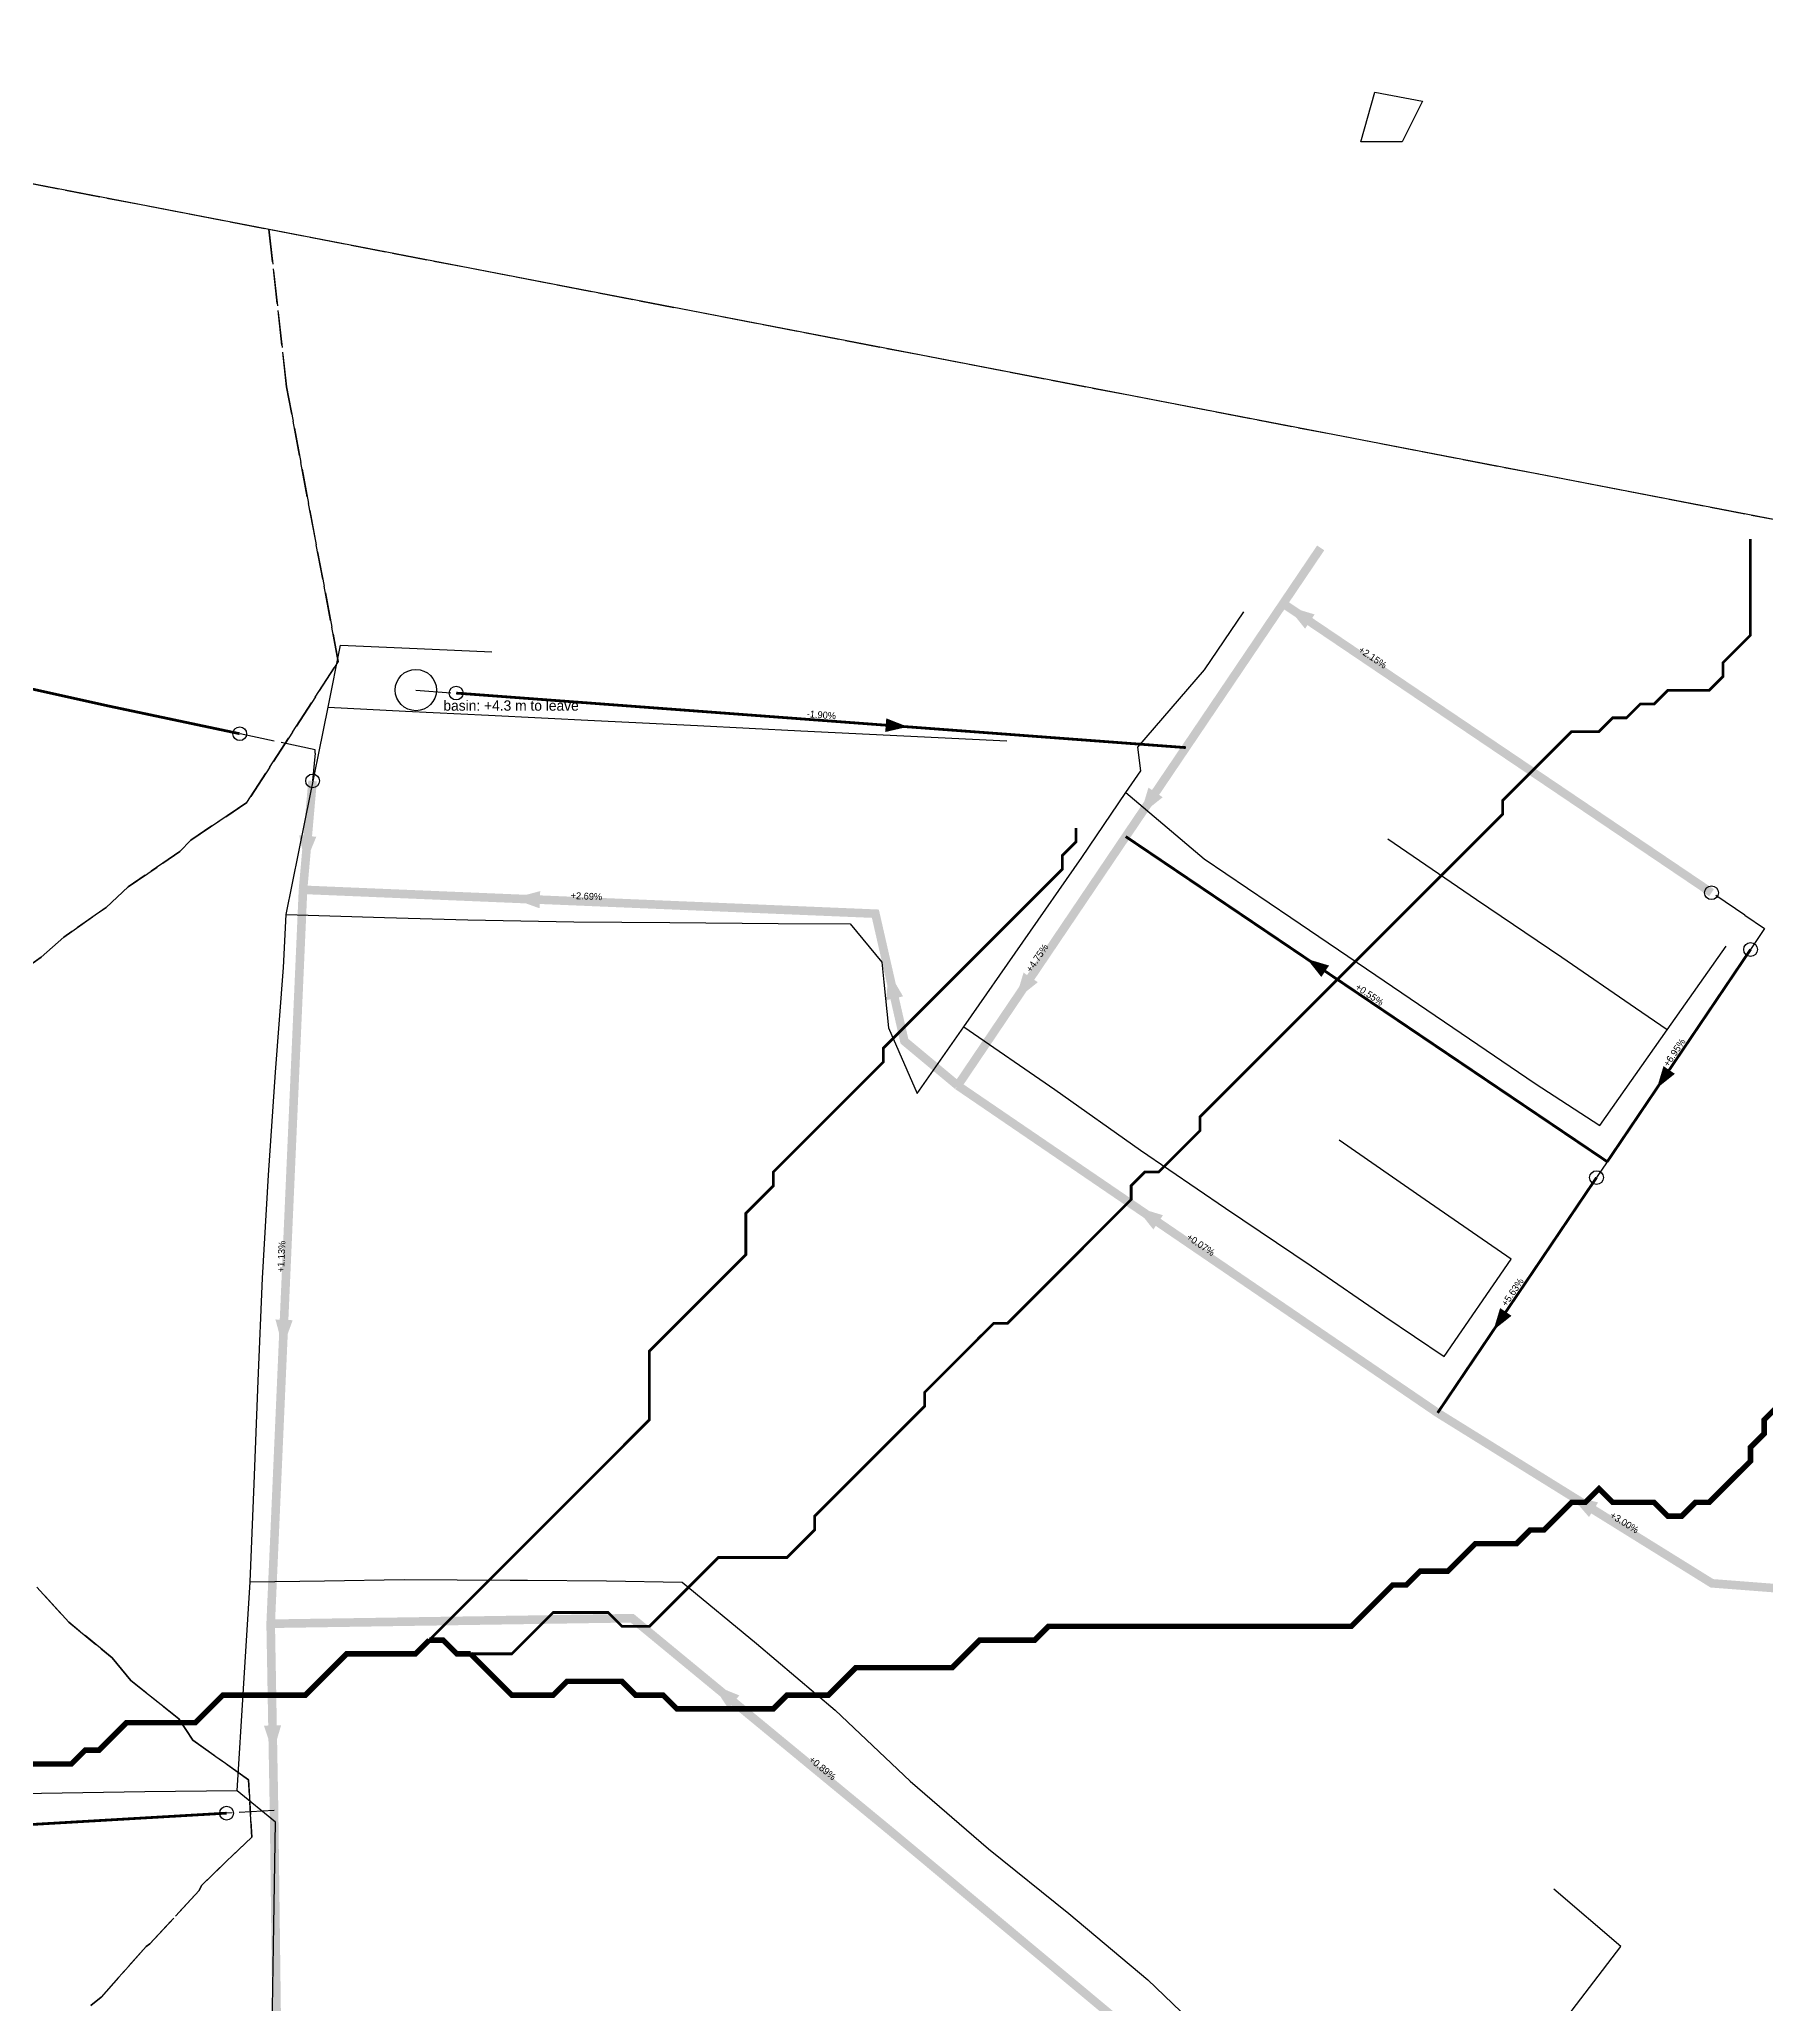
# Model space of a CAD drawing. Header units: metres. Extents: x 442821 to 452274, y 2561971 to 2571293.
# Drawn here: x 450707 to 451209, y 2570167 to 2570739 of the extents above; entities that cross this region are included whole.
import ezdxf
from ezdxf.enums import TextEntityAlignment as Align

# ---------------------------------------------------------------- set-up
doc = ezdxf.new("R2010")
doc.units = ezdxf.units.M
doc.header["$LTSCALE"] = 8
doc.linetypes.add('DASHDOT', pattern=[3.556, 2.54, -0.508, 0, -0.508])
doc.linetypes.add('DASHED', pattern=[1.524, 1.27, -0.254])
for name, color, linetype in [('A_ARROWS', 7, 'Continuous'), ('A_BASINS', 1, 'Continuous'), ('A_BRANCH', 7, 'Continuous'), ('A_BUILT_2006', 252, 'Continuous'), ('A_CATCHMENTS', 7, 'Continuous'), ('A_ENVELOPE', 3, 'Continuous'), ('A_GRADIENT', 8, 'Continuous'), ('A_HEAD_GAP', 8, 'Continuous'), ('A_HEADS', 8, 'Continuous'), ('A_LATERAL', 7, 'Continuous'), ('A_STREAMS', 5, 'Continuous'), ('A_SUBMAIN', 7, 'Continuous'), ('A_WADI', 4, 'Continuous')]:
    doc.layers.add(name, color=color, linetype=linetype)

msp = doc.modelspace()

# ---------------------------------------------------------------- linework, layer by layer
at = {"layer": 'A_ARROWS', "color": 1}
for points in [[(451069.36, 2570574.01), (451077.38, 2570571.61), (451074.59, 2570567.46)], [(450959.08, 2570538.94), (450952.55, 2570537.42), (450952.85, 2570541.41)], [(451026.66, 2570513.23), (451029.06, 2570521.26), (451033.21, 2570518.46)], [(450783.98, 2570499.23), (450782.19, 2570507.42), (450787.17, 2570506.98)], [(450844.16, 2570489.02), (450852.26, 2570491.18), (450852.05, 2570486.19)], [(450953.51, 2570467.83), (450957.73, 2570460.58), (450952.85, 2570459.47)], [(450990.35, 2570459.45), (450992.76, 2570467.48), (450996.9, 2570464.69)], [(451075.14, 2570471.46), (451081.56, 2570469.54), (451079.32, 2570466.22)], [(451176.85, 2570433.88), (451178.78, 2570440.3), (451182.09, 2570438.06)], [(451025.28, 2570399.4), (451033.3, 2570396.96), (451030.48, 2570392.83)], [(451129.36, 2570363.55), (451131.29, 2570369.97), (451134.6, 2570367.73)], [(450777.45, 2570358.56), (450775.3, 2570366.66), (450780.3, 2570366.44)], [(451151.65, 2570315.56), (451159.77, 2570313.46), (451157.13, 2570309.22)], [(450902.38, 2570260.52), (450910.14, 2570257.37), (450906.96, 2570253.51)], [(450774.59, 2570240.66), (450771.94, 2570248.61), (450776.94, 2570248.7)]]:
    msp.add_solid(points, dxfattribs=at)
at = {"layer": 'A_BASINS', "color": 1}
msp.add_circle((450816.11, 2570549.62), 6, dxfattribs=at)
at = {"layer": 'A_BRANCH', "color": 3, "const_width": 0.8}
for points in [[(450764.91, 2570536.93), (450726.76, 2570544.99), (450609.75, 2570571), (450595.84, 2570533.9), (450567.01, 2570533.22), (450556.57, 2570523.55), (450516.96, 2570393.64), (450419.68, 2570426.6)], [(450761.09, 2570223.15), (450642.03, 2570216.23)]]:
    msp.add_lwpolyline(points, dxfattribs=at)
at = {"layer": 'A_BRANCH', "color": 1, "const_width": 0.8}
for points in [[(451204.09, 2570474.21), (451162.43, 2570412.52)], [(451159.32, 2570407.91), (451113.12, 2570339.5)]]:
    msp.add_lwpolyline(points, dxfattribs=at)
at = {"layer": 'A_BUILT_2006', "color": 252}
for points in [[(451045.35, 2570555.54), (451056.76, 2570572.32)], [(450790.59, 2570544.61), (450794.24, 2570562.63)], [(450794.24, 2570562.63), (450816.45, 2570561.67)], [(450816.45, 2570561.67), (450838.2, 2570560.73)], [(451026, 2570533.01), (451045.35, 2570555.54)], [(450783.94, 2570511.75), (450790.59, 2570544.61)], [(450790.59, 2570544.61), (450813.06, 2570543.5)], [(450813.06, 2570543.5), (450837.24, 2570542.3)], [(450837.24, 2570542.3), (450868.05, 2570540.78)], [(450868.05, 2570540.78), (450898.01, 2570539.29)], [(450898.01, 2570539.29), (450927.98, 2570537.81)], [(450927.98, 2570537.81), (450957.94, 2570536.33)], [(450957.94, 2570536.33), (450987.9, 2570534.85)], [(451022.48, 2570519.82), (451026.82, 2570526.13), (451026, 2570533.01)], [(451009.7, 2570500.92), (451022.48, 2570519.82)], [(451022.48, 2570519.82), (451045.22, 2570500.54)], [(450778.46, 2570484.37), (450783.94, 2570511.75)], [(450992.55, 2570476.31), (451009.7, 2570500.92)], [(451124.4, 2570488.68), (451098.67, 2570506.24)], [(451045.22, 2570500.54), (451070.41, 2570483.52)], [(450777.67, 2570468.96), (450778.46, 2570484.37)], [(450778.46, 2570484.37), (450807.03, 2570483.48)], [(451149.25, 2570471.85), (451124.4, 2570488.68)], [(450807.03, 2570483.48), (450831.2, 2570482.84)], [(450831.2, 2570482.84), (450862, 2570482.27)], [(450862, 2570482.27), (450889.98, 2570482.05)], [(450889.98, 2570482.05), (450921.43, 2570481.8)], [(450921.43, 2570481.8), (450942.35, 2570481.65)], [(450942.35, 2570481.65), (450951.52, 2570470.48), (450952.14, 2570464.72)], [(451070.41, 2570483.52), (451095.16, 2570466.73)], [(450975.37, 2570451.72), (450992.55, 2570476.31)], [(451179.85, 2570450.86), (451196.98, 2570475.15)], [(450775.29, 2570438.57), (450777.67, 2570468.96)], [(451095.16, 2570466.73), (451120.01, 2570449.9)], [(451170.69, 2570457.19), (451149.25, 2570471.85)], [(450952.14, 2570464.72), (450953.54, 2570451.48), (450961.86, 2570432.39)], [(451179.85, 2570450.86), (451170.69, 2570457.19)], [(450961.86, 2570432.39), (450975.37, 2570451.72)], [(450975.37, 2570451.72), (451001.85, 2570433.54)], [(451120.01, 2570449.9), (451141.44, 2570435.24)], [(451160.23, 2570423.06), (451179.85, 2570450.86)], [(450773.29, 2570408.63), (450775.29, 2570438.57)], [(451001.85, 2570433.54), (451026.75, 2570415.83)], [(451141.44, 2570435.24), (451160.23, 2570423.06)], [(451026.75, 2570415.83), (451051.5, 2570399.05)], [(451109.49, 2570401.44), (451084.5, 2570418.8)], [(450771.49, 2570378.7), (450773.29, 2570408.63)], [(451051.5, 2570399.05), (451076.35, 2570382.22)], [(451134.52, 2570384.18), (451109.49, 2570401.44)], [(451076.35, 2570382.22), (451097.78, 2570367.56)], [(451115.04, 2570355.89), (451134.52, 2570384.18)], [(450770.28, 2570348.8), (450771.49, 2570378.7)], [(451097.78, 2570367.56), (451115.04, 2570355.89)], [(450769.08, 2570318.89), (450770.28, 2570348.8)], [(450767.93, 2570290.38), (450769.08, 2570318.89)], [(450765.99, 2570259.27), (450767.93, 2570290.38)], [(450767.93, 2570290.38), (450789.55, 2570290.73)], [(450789.55, 2570290.73), (450812.72, 2570291.1)], [(450812.72, 2570291.1), (450843.52, 2570290.85)], [(450843.52, 2570290.85), (450848.57, 2570290.83), (450871.5, 2570290.64)], [(450871.5, 2570290.64), (450893.52, 2570290.34)], [(450893.52, 2570290.34), (450915.13, 2570272.5)], [(450915.13, 2570272.5), (450937.96, 2570253.04)], [(450764.16, 2570229.59), (450765.99, 2570259.27)], [(450937.96, 2570253.04), (450959.81, 2570232.45)], [(450959.81, 2570232.45), (450982.56, 2570212.82)], [(450707.33, 2570228.87), (450677.33, 2570228.46)], [(450737.32, 2570229.36), (450707.33, 2570228.87)], [(450764.16, 2570229.59), (450737.32, 2570229.36)], [(450775.35, 2570220.55), (450764.16, 2570229.59)], [(450774.83, 2570190.56), (450775.35, 2570220.55)], [(450982.56, 2570212.82), (451005.9, 2570194)], [(451166.42, 2570184.35), (451146.89, 2570201.06)], [(451005.9, 2570194), (451028.9, 2570174.74)], [(450774.31, 2570160.56), (450774.83, 2570190.56)], [(451148.18, 2570160.53), (451166.42, 2570184.35)], [(451028.9, 2570174.74), (451050.55, 2570153.85)]]:
    msp.add_lwpolyline(points, dxfattribs=at)
at = {"layer": 'A_CATCHMENTS', "color": 3, "linetype": 'DASHED'}
for points in [[(450486.81, 2570738.79), (450773.41, 2570683.56), (450778.55, 2570637.77), (450793.55, 2570557.88), (450766.97, 2570516.91), (450750.72, 2570506.03), (450747.54, 2570502.68), (450732.51, 2570492.42), (450726.06, 2570486.45), (450713.79, 2570477.8), (450707.22, 2570472.01), (450694.69, 2570463.03)], [(450705.95, 2570288.84), (450715.2, 2570278.67), (450727.79, 2570268.33), (450733.25, 2570261.72), (450747.26, 2570250.59), (450751.33, 2570244.36), (450767.45, 2570232.87), (450768.42, 2570216.21), (450753.78, 2570202.12), (450753.16, 2570200.69), (450738.82, 2570185.19), (450737.75, 2570184.43), (450724.59, 2570169.68), (450721.68, 2570167.27)]]:
    msp.add_lwpolyline(points, dxfattribs=at)
at = {"layer": 'A_CATCHMENTS', "color": 1, "linetype": 'DASHED'}
for points in [[(450694.69, 2570463.03), (450707.22, 2570472.01), (450713.79, 2570477.8), (450726.06, 2570486.45), (450732.51, 2570492.42), (450747.54, 2570502.68), (450750.72, 2570506.03), (450766.97, 2570516.91), (450793.55, 2570557.88), (450778.55, 2570637.77), (450773.41, 2570683.56), (451379.73, 2570566.72)], [(450721.68, 2570167.27), (450724.59, 2570169.68), (450737.75, 2570184.43), (450738.82, 2570185.19), (450753.16, 2570200.69), (450753.78, 2570202.12), (450768.42, 2570216.21), (450767.45, 2570232.87), (450751.33, 2570244.36), (450747.26, 2570250.59), (450733.25, 2570261.72), (450727.79, 2570268.33), (450715.2, 2570278.67), (450705.95, 2570288.84)]]:
    msp.add_lwpolyline(points, dxfattribs=at)
at = {"layer": 'A_ENVELOPE', "color": 3}
msp.add_lwpolyline([(450486.81, 2570738.79), (451379.73, 2570566.72)], dxfattribs=at)
at = {"layer": 'A_HEAD_GAP', "color": 8, "linetype": 'DASHED'}
for points in [[(450816.11, 2570549.62), (450827.83, 2570548.74)], [(450786.8, 2570531.29), (450786.89, 2570532.29), (450764.91, 2570536.93)], [(450786.8, 2570531.29), (450786.09, 2570523.19)], [(451202.38, 2570484.18), (451192.74, 2570490.7)], [(451202.38, 2570484.18), (451208.18, 2570480.27), (451204.09, 2570474.21)], [(451162.43, 2570412.52), (451159.32, 2570407.91)], [(450774.89, 2570223.95), (450761.09, 2570223.15)]]:
    msp.add_lwpolyline(points, dxfattribs=at)
at = {"layer": 'A_HEADS', "color": 1}
for centre in [(450827.83, 2570548.74), (450786.09, 2570523.19), (451192.74, 2570490.7), (451204.09, 2570474.21), (451159.32, 2570407.91)]:
    msp.add_circle(centre, 2, dxfattribs=at)
at = {"layer": 'A_HEADS', "color": 3}
for centre in [(450764.91, 2570536.93), (450761.09, 2570223.15)]:
    msp.add_circle(centre, 2, dxfattribs=at)
at = {"layer": 'A_LATERAL', "color": 1, "linetype": 'DASHDOT', "const_width": 0.8}
msp.add_lwpolyline([(450827.83, 2570548.74), (450916.84, 2570542.09), (451039.94, 2570532.89)], dxfattribs=at)
at = {"layer": 'A_LATERAL', "color": 1, "const_width": 0.8}
msp.add_lwpolyline([(451162.43, 2570412.52), (451022.47, 2570507.03)], dxfattribs=at)
at = {"layer": 'A_STREAMS', "color": 5}
for points, const_width in [([(451204.06, 2570593.58), (451204.06, 2570589.57), (451204.06, 2570585.57), (451204.06, 2570581.57), (451204.06, 2570577.57), (451204.06, 2570573.57), (451204.06, 2570569.57), (451204.06, 2570565.57), (451200.05, 2570561.57), (451196.05, 2570557.56), (451196.05, 2570553.56), (451192.05, 2570549.56), (451188.05, 2570549.56), (451184.05, 2570549.56), (451180.05, 2570549.56), (451176.05, 2570545.56), (451172.05, 2570545.56), (451168.05, 2570541.56), (451164.05, 2570541.56), (451160.05, 2570537.56), (451156.05, 2570537.56), (451152.05, 2570537.56), (451148.05, 2570533.56), (451144.05, 2570529.55), (451140.05, 2570525.55), (451136.05, 2570521.55), (451132.05, 2570517.55), (451132.05, 2570513.55), (451128.04, 2570509.55), (451124.04, 2570505.55), (451120.04, 2570501.54), (451116.04, 2570497.54), (451112.04, 2570493.54), (451108.04, 2570489.54), (451104.04, 2570485.54), (451100.04, 2570481.54), (451096.04, 2570477.54), (451092.04, 2570473.53), (451088.04, 2570469.53), (451084.04, 2570465.53), (451080.04, 2570461.53), (451076.04, 2570457.53), (451072.04, 2570453.53), (451068.04, 2570449.53), (451064.04, 2570445.52), (451060.04, 2570441.52), (451056.04, 2570437.52), (451052.03, 2570433.52), (451048.03, 2570429.52), (451044.03, 2570425.52), (451044.03, 2570421.52), (451040.03, 2570417.51), (451036.03, 2570413.51), (451032.03, 2570409.51), (451028.03, 2570409.51), (451024.03, 2570405.51), (451024.03, 2570401.51), (451020.03, 2570397.51), (451016.03, 2570393.51), (451012.03, 2570389.51), (451008.03, 2570385.5), (451004.03, 2570381.5), (451000.03, 2570377.5), (450996.03, 2570373.5), (450992.03, 2570369.5), (450988.03, 2570365.5), (450984.03, 2570365.5), (450980.02, 2570361.5), (450976.02, 2570357.49), (450972.02, 2570353.49), (450968.02, 2570349.49), (450964.02, 2570345.49), (450964.02, 2570341.49), (450960.02, 2570337.49), (450956.02, 2570333.49), (450952.02, 2570329.48), (450948.02, 2570325.48), (450944.02, 2570321.48), (450940.02, 2570317.48), (450936.02, 2570313.48), (450932.02, 2570309.48), (450932.02, 2570305.48), (450928.02, 2570301.47), (450924.02, 2570297.47), (450920.02, 2570297.47), (450916.02, 2570297.47), (450912.02, 2570297.47), (450908.01, 2570297.47), (450904.01, 2570297.47), (450900.01, 2570293.47), (450896.01, 2570289.47), (450892.01, 2570285.47), (450888.01, 2570281.47), (450884.01, 2570277.47), (450880.01, 2570277.47), (450876.01, 2570277.47), (450872.01, 2570281.47), (450868.01, 2570281.47), (450864.01, 2570281.47), (450860.01, 2570281.47), (450856.01, 2570281.47), (450852.01, 2570277.47), (450848.01, 2570273.46), (450844.01, 2570269.46), (450840.01, 2570269.46), (450836, 2570269.46), (450832, 2570269.46)], 0.8), ([(451008.03, 2570509.55), (451008.03, 2570505.55), (451004.03, 2570501.54), (451004.03, 2570497.54), (451000.03, 2570493.54), (450996.03, 2570489.54), (450992.03, 2570485.54), (450988.03, 2570481.54), (450984.03, 2570477.54), (450980.02, 2570473.53), (450976.02, 2570469.53), (450972.02, 2570465.53), (450968.02, 2570461.53), (450964.02, 2570457.53), (450960.02, 2570453.53), (450956.02, 2570449.53), (450952.02, 2570445.52), (450952.02, 2570441.52), (450948.02, 2570437.52), (450944.02, 2570433.52), (450940.02, 2570429.52), (450936.02, 2570425.52), (450932.02, 2570421.52), (450928.02, 2570417.51), (450924.02, 2570413.51), (450920.02, 2570409.51), (450920.02, 2570405.51), (450916.02, 2570401.51), (450912.02, 2570397.51), (450912.02, 2570393.51), (450912.02, 2570389.51), (450912.02, 2570385.5), (450908.01, 2570381.5), (450904.01, 2570377.5), (450900.01, 2570373.5), (450896.01, 2570369.5), (450892.01, 2570365.5), (450888.01, 2570361.5), (450884.01, 2570357.49), (450884.01, 2570353.49), (450884.01, 2570349.49), (450884.01, 2570345.49), (450884.01, 2570341.49), (450884.01, 2570337.49), (450880.01, 2570333.49), (450876.01, 2570329.48), (450872.01, 2570325.48), (450868.01, 2570321.48), (450864.01, 2570317.48), (450860.01, 2570313.48), (450856.01, 2570309.48), (450852.01, 2570305.48), (450848.01, 2570301.47), (450844.01, 2570297.47), (450840.01, 2570293.47), (450836, 2570289.47), (450832, 2570285.47), (450828, 2570281.47), (450824, 2570277.47), (450820, 2570273.46)], 0.8), ([(451212.06, 2570341.49), (451208.06, 2570337.49), (451208.06, 2570333.49), (451204.06, 2570329.48), (451204.06, 2570325.48), (451200.05, 2570321.48), (451196.05, 2570317.48), (451192.05, 2570313.48), (451188.05, 2570313.48), (451184.05, 2570309.48), (451180.05, 2570309.48), (451176.05, 2570313.48), (451172.05, 2570313.48), (451168.05, 2570313.48), (451164.05, 2570313.48), (451160.05, 2570317.48), (451156.05, 2570313.48), (451152.05, 2570313.48), (451148.05, 2570309.48), (451144.05, 2570305.48), (451140.05, 2570305.48), (451136.05, 2570301.47), (451132.05, 2570301.47), (451128.04, 2570301.47), (451124.04, 2570301.47), (451120.04, 2570297.47), (451116.04, 2570293.47), (451112.04, 2570293.47), (451108.04, 2570293.47), (451104.04, 2570289.47), (451100.04, 2570289.47), (451096.04, 2570285.47), (451092.04, 2570281.47), (451088.04, 2570277.47), (451084.04, 2570277.47), (451080.04, 2570277.47), (451076.04, 2570277.47), (451072.04, 2570277.47), (451068.04, 2570277.47), (451064.04, 2570277.47), (451060.04, 2570277.47), (451056.04, 2570277.47), (451052.03, 2570277.47), (451048.03, 2570277.47), (451044.03, 2570277.47), (451040.03, 2570277.47), (451036.03, 2570277.47), (451032.03, 2570277.47), (451028.03, 2570277.47), (451024.03, 2570277.47), (451020.03, 2570277.47), (451016.03, 2570277.47), (451012.03, 2570277.47), (451008.03, 2570277.47), (451004.03, 2570277.47), (451000.03, 2570277.47), (450996.03, 2570273.46), (450992.03, 2570273.46), (450988.03, 2570273.46), (450984.03, 2570273.46), (450980.02, 2570273.46), (450976.02, 2570269.46), (450972.02, 2570265.46), (450968.02, 2570265.46), (450964.02, 2570265.46), (450960.02, 2570265.46), (450956.02, 2570265.46), (450952.02, 2570265.46), (450948.02, 2570265.46), (450944.02, 2570265.46), (450940.02, 2570261.46), (450936.02, 2570257.46), (450932.02, 2570257.46), (450928.02, 2570257.46), (450924.02, 2570257.46), (450920.02, 2570253.46), (450916.02, 2570253.46), (450912.02, 2570253.46), (450908.01, 2570253.46), (450904.01, 2570253.46), (450900.01, 2570253.46), (450896.01, 2570253.46), (450892.01, 2570253.46), (450888.01, 2570257.46), (450884.01, 2570257.46), (450880.01, 2570257.46), (450876.01, 2570261.46), (450872.01, 2570261.46), (450868.01, 2570261.46), (450864.01, 2570261.46), (450860.01, 2570261.46), (450856.01, 2570257.46), (450852.01, 2570257.46), (450848.01, 2570257.46), (450844.01, 2570257.46), (450840.01, 2570261.46), (450836, 2570265.46), (450832, 2570269.46)], 1.6), ([(450820, 2570273.46), (450816, 2570269.46), (450812, 2570269.46), (450808, 2570269.46), (450804, 2570269.46), (450800, 2570269.46), (450796, 2570269.46), (450792, 2570265.46), (450788, 2570261.46), (450784, 2570257.46), (450780, 2570257.46), (450776, 2570257.46), (450772, 2570257.46), (450768, 2570257.46), (450763.99, 2570257.46), (450759.99, 2570257.46), (450755.99, 2570253.46), (450751.99, 2570249.46), (450747.99, 2570249.46), (450743.99, 2570249.46), (450739.99, 2570249.46), (450735.99, 2570249.46), (450731.99, 2570249.46), (450727.99, 2570245.45), (450723.99, 2570241.45), (450719.99, 2570241.45), (450715.99, 2570237.45), (450711.99, 2570237.45), (450707.99, 2570237.45), (450703.99, 2570237.45)], 1.6), ([(450832, 2570269.46), (450828, 2570269.46), (450824, 2570273.46), (450820, 2570273.46)], 1.6)]:
    msp.add_lwpolyline(points, dxfattribs=dict(at, const_width=const_width))
at = {"layer": 'A_SUBMAIN', "color": 1, "const_width": 2.5}
for points in [[(451192.74, 2570490.7), (451068.22, 2570574.78), (451079.13, 2570590.94), (451039.94, 2570532.89)], [(451039.94, 2570532.89), (451022.47, 2570507.03)], [(450786.09, 2570523.19), (450783.31, 2570491.56)], [(451022.47, 2570507.03), (450973.61, 2570434.65)], [(450783.31, 2570491.56), (450778.55, 2570383.57), (450773.91, 2570278.21)], [(450947.93, 2570484.69), (450783.31, 2570491.56)], [(451224.79, 2570287.51), (451192.86, 2570289.96), (451113.12, 2570339.5)], [(451068.13, 2570122.63), (451032.93, 2570152.16), (450956.14, 2570216.22), (450878.97, 2570279.82), (450773.91, 2570278.21)]]:
    msp.add_lwpolyline(points, dxfattribs=at)
at = {"layer": 'A_SUBMAIN', "color": 1, "linetype": 'DASHDOT', "const_width": 2.5}
for points in [[(450973.61, 2570434.65), (450958.13, 2570447.55), (450949.69, 2570484.61), (450947.93, 2570484.69)], [(450774.89, 2570223.95), (450776.17, 2570122.17), (450773.6, 2570020.42), (450768.27, 2569933.01)]]:
    msp.add_lwpolyline(points, dxfattribs=at)
at = {"layer": 'A_SUBMAIN', "color": 1, "linetype": 'DASHED', "const_width": 2.5}
for points in [[(451113.12, 2570339.5), (450973.61, 2570434.65)], [(450773.91, 2570278.21), (450774.89, 2570223.95)]]:
    msp.add_lwpolyline(points, dxfattribs=at)
at = {"layer": 'A_WADI', "color": 4}
msp.add_lwpolyline([(451102.8, 2570709.01), (451090.8, 2570709.01), (451094.92, 2570723.44), (451108.69, 2570720.79), (451102.8, 2570709.01)], close=True, dxfattribs=at)

# ---------------------------------------------------------------- texts
at = {"layer": 'A_BASINS', "color": 1}
msp.add_text('basin: +4.3 m to leave', height=3, dxfattribs=at).set_placement((450824.11, 2570543.62))
at = {"layer": 'A_GRADIENT', "color": 1}
for s, rotation, p in [('+2.15%', 325.9698, (451093.37, 2570557.79)), ('-1.90%', -4.2738, (450933.88, 2570540.82)), ('+2.69%', 357.609, (450865.62, 2570488.12)), ('+4.75%', 55.9778, (450998.04, 2570470.84)), ('+0.55%', 325.9698, (451092.45, 2570459.77)), ('+6.95%', 55.9722, (451183.26, 2570443.36)), ('+1.13%', 87.4775, (450778.61, 2570384.89)), ('+0.07%', 325.7076, (451043.37, 2570387.07)), ('+5.63%', 55.9722, (451136.22, 2570373.71)), ('+3.00%', 328.1465, (451166.59, 2570306.28)), ('+0.89%', 320.5084, (450933.32, 2570235.02))]:
    msp.add_text(s, height=2, rotation=rotation, dxfattribs=at).set_placement(p, align=Align.BOTTOM_CENTER)

doc.saveas('drawing.dxf')
